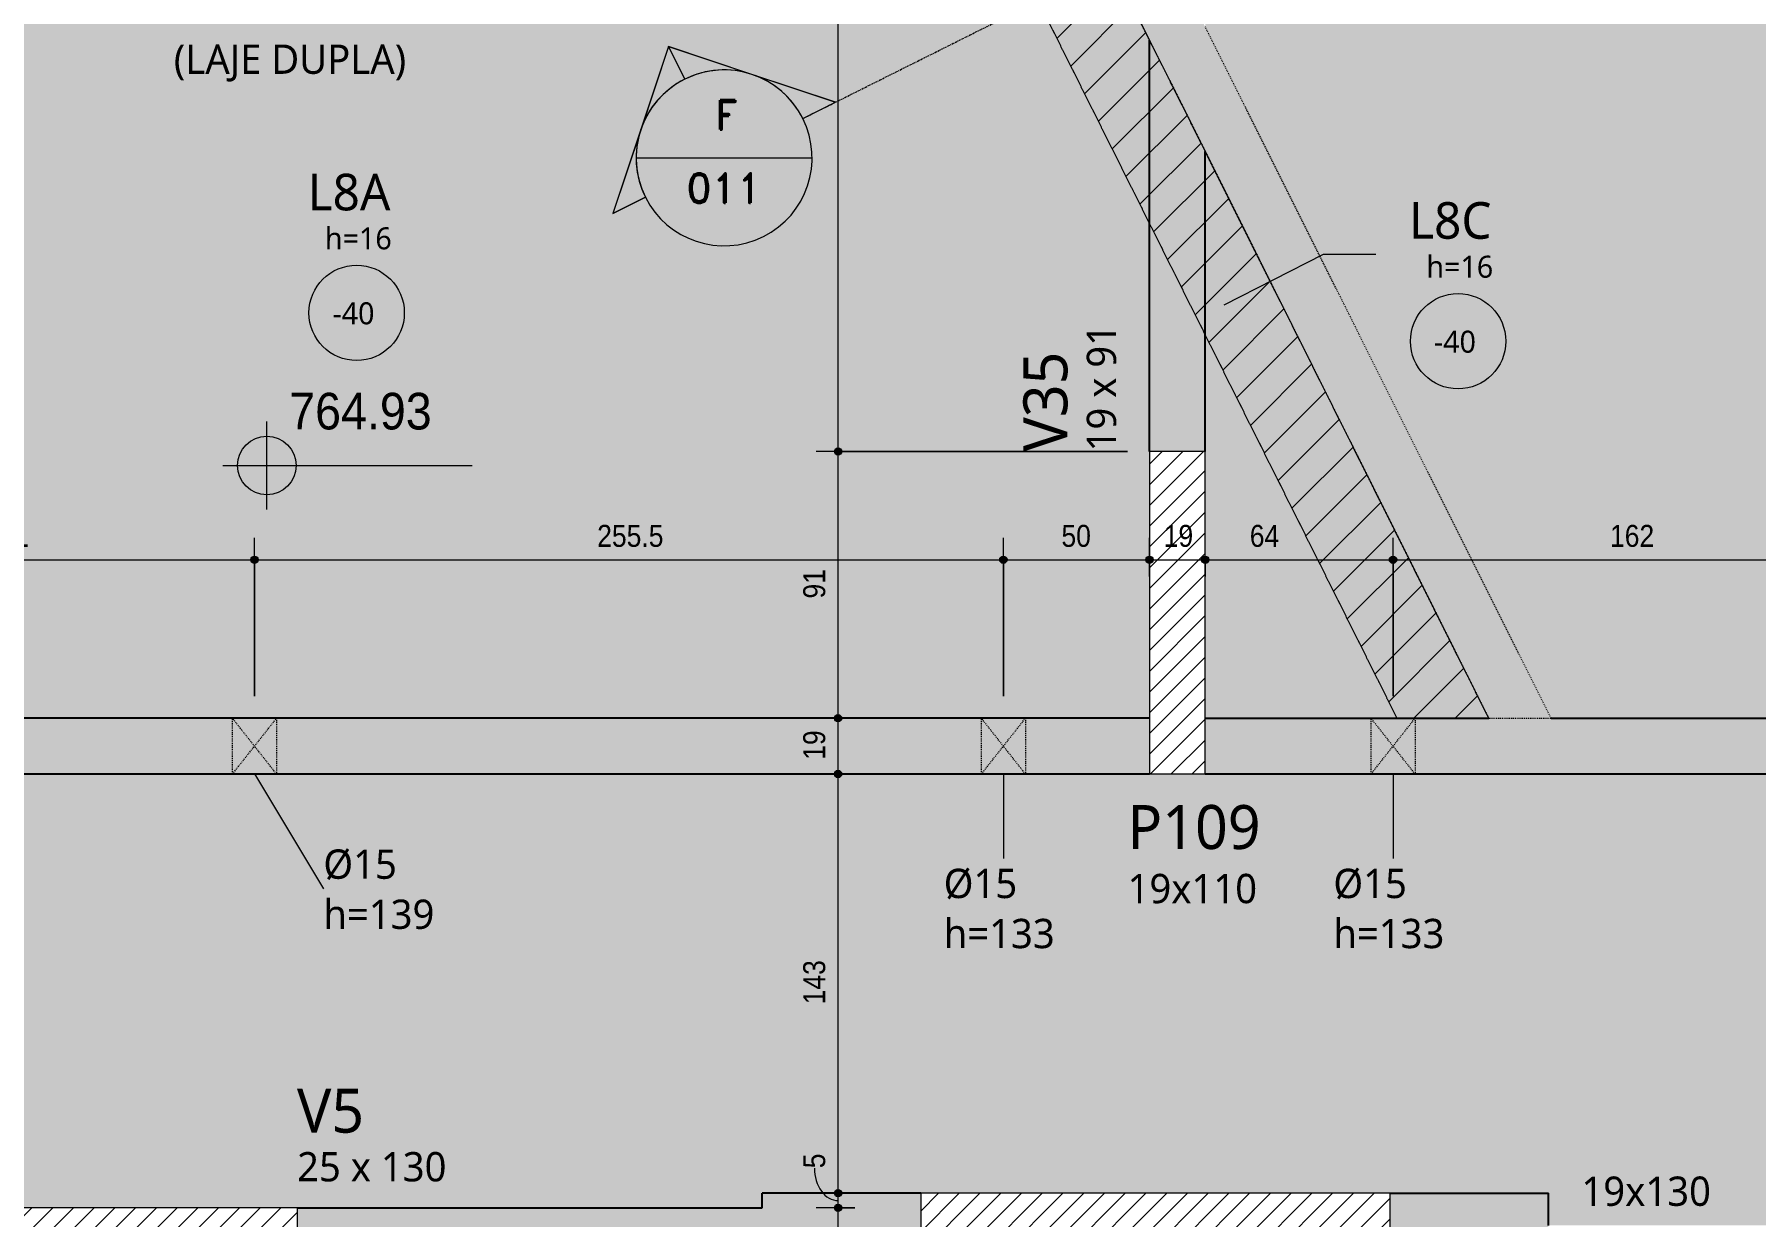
# Model space of a CAD drawing. Header units: centimetres. Extents: x -2136 to 34701, y -1430 to 84208.
# Drawn here: x -1632 to -1045, y 677 to 1080 of the extents above; entities that cross this region are included whole.
import ezdxf

# ---------------------------------------------------------------- set-up
doc = ezdxf.new("R2010")
doc.units = ezdxf.units.CM
for name, pattern in [('Aligning Line', [0.635, 0.3175, -0.3175]), ('Centro de 6 mm', [1.32, 0.6, -0.24, 0.24, -0.24]), ('Hidden 1_5', [0.22, 0.15, -0.07]), ('Traço', [0.635, 0.3175, -0.3175])]:
    doc.linetypes.add(name, pattern=pattern)
for name, color, linetype, lineweight in [('A-ANNO-DIMS', 7, 'Continuous', 9), ('A-ANNO-DIMS-50', 7, 'Continuous', 9), ('A-DETL', 7, 'Continuous', 18), ('A-DETL-GENF', 7, 'Continuous', 18), ('A-DETL-THIN', 7, 'Continuous', 18), ('A-FLOR', 7, 'Continuous', 18), ('A-FLOR-IDEN', 7, 'Continuous', 9), ('A-GENM', 7, 'Continuous', 18), ('A-GENM-HDLN', 7, 'Traço', 18), ('A-GENM-IDEN', 7, 'Continuous', 9), ('G-ANNO-DIMS', 7, 'Continuous', 9), ('G-ANNO-SYMB', 7, 'Continuous', 9), ('G-ANNO-TEXT', 7, 'Continuous', 9), ('S-BEAM', 7, 'Continuous', 18), ('S-BEAM-IDEN', 7, 'Continuous', 9), ('S-COLS-IDEN', 7, 'Continuous', 9)]:
    doc.layers.add(name, color=color, linetype=linetype, lineweight=lineweight)
doc.styles.add('Fira Sans', font='FiraSans-Regular.ttf', dxfattribs={"width": 0.95, "height": 12.5})
doc.styles.add('Fira Sans_2', font='FiraSans-Regular.ttf', dxfattribs={"width": 0.9, "height": 7.5})
doc.styles.add('Gadugi', font='gadugi.ttf', dxfattribs={"height": 15})
doc.styles.add('Gadugi_1', font='gadugi.ttf', dxfattribs={"height": 10})
doc.styles.add('Gadugi_3', font='gadugi.ttf', dxfattribs={"height": 7.5})
doc.styles.add('Gadugi_4', font='gadugi.ttf', dxfattribs={"height": 12.5})
doc.styles.add('RomanD', font='romand__.ttf', dxfattribs={"height": 10})
doc.dimstyles.new('PED_R80_1_5mm_ACIMA_As_ESQ__R00', dxfattribs={"dimscale": 30.48, "dimtxt": 10.229846, "dimasz": 0.328084, "dimexe": 0.246063, "dimexo": 0.246063, "dimgap": 0.049213, "dimtad": 1, "dimdec": 1, "dimrnd": 0.5, "dimdsep": 46, "dimtxsty": 'Fira Sans_2', "dimblk1": 'DOTSMALL', "dimblk2": 'DOTSMALL', "dimsah": 1, "dimcen": 0.09, "dimdle": 0.492126, "dimazin": 0, "dimtfac": 1, "dimtdec": 4, "dimtix": 1, "dimtmove": 0, "dimatfit": 3, "dimfxl": 1, "dimtvp": 1, "dimtolj": 1, "dimtzin": 0, "dimarcsym": 2})
doc.dimstyles.new('PED_R80_1_5mm_ACIMA_As_ESQ__R00_1', dxfattribs={"dimscale": 30.48, "dimtxt": 10.229846, "dimasz": 0.328084, "dimexe": 0.246063, "dimexo": 0.246063, "dimgap": 0.049213, "dimtad": 1, "dimdec": 1, "dimrnd": 0.5, "dimdsep": 46, "dimtxsty": 'Fira Sans_2', "dimblk1": 'DOTSMALL', "dimblk2": 'DOTSMALL', "dimsah": 1, "dimcen": 0.09, "dimdle": 0.492126, "dimazin": 0, "dimtfac": 1, "dimtdec": 4, "dimtix": 1, "dimtmove": 1, "dimatfit": 3, "dimfxl": 1, "dimtvp": 1, "dimtolj": 1, "dimtzin": 0, "dimarcsym": 2})
doc.dimstyles.new('PED_R80_1_5mm_ACIMA_As_ESQ__R00_2', dxfattribs={"dimscale": 30.48, "dimtxt": 10.229846, "dimasz": 0.328084, "dimexe": 0.246063, "dimexo": 0.246063, "dimgap": 0.049213, "dimtad": 1, "dimdec": 1, "dimrnd": 0.5, "dimdsep": 46, "dimtxsty": 'Fira Sans_2', "dimblk1": 'DOTSMALL', "dimblk2": 'DOTSMALL', "dimsah": 1, "dimcen": 0.09, "dimdle": 0.492126, "dimazin": 0, "dimtfac": 1, "dimtdec": 4, "dimtix": 1, "dimtmove": 2, "dimatfit": 3, "dimfxl": 1, "dimtvp": 1, "dimtolj": 1, "dimtzin": 0, "dimarcsym": 2})
doc.dimstyles.new('PED_R80_1_5mm_ACIMA_As_ESQ__R00_3', dxfattribs={"dimscale": 30.48, "dimtxt": 10.229846, "dimasz": 0.328084, "dimexe": 0.246063, "dimexo": 0.246063, "dimgap": 0.049213, "dimtad": 1, "dimdec": 1, "dimrnd": 0.5, "dimdsep": 46, "dimtxsty": 'Fira Sans_2', "dimblk1": 'DOTSMALL', "dimblk2": 'DOTSMALL', "dimsah": 1, "dimcen": 0.09, "dimdle": 0.492126, "dimazin": 0, "dimtfac": 1, "dimtdec": 4, "dimtix": 1, "dimtmove": 0, "dimatfit": 3, "dimfxl": 1, "dimtvp": 1, "dimtolj": 1, "dimtzin": 0, "dimarcsym": 2})
pattern_1 = [(45, (0, 0), (-3.535534, 3.535534), [])]

# ---------------------------------------------------------------- blocks, each defined once
blk = doc.blocks.new('PED_FURO_CIRCULAR_R04_2020 _INSTÂNCIA_ - FURO CIRC-3732456-PL K 100 - FORMA DO 5º PAVIMENTO')
at = {"layer": 'A-GENM-HDLN'}
for p, q in [((7.5, -9.5), (-7.5, 9.5)), ((-7.5, -9.5), (7.5, 9.5)), ((-7.5, -9.5), (-7.5, 9.5)), ((7.5, 9.5), (7.5, -9.5))]:
    blk.add_line(p, q, dxfattribs=at)
blk = doc.blocks.new('PED_FURO_CIRCULAR_R04_2020 _INSTÂNCIA_ - FURO CIRC-3733302-PL K 100 - FORMA DO 5º PAVIMENTO')
at = {"layer": 'A-GENM-HDLN'}
for p, q in [((7.5, -9.5), (-7.5, 9.5)), ((-7.5, -9.5), (7.5, 9.5)), ((-7.5, -9.5), (-7.5, 9.5)), ((7.5, 9.5), (7.5, -9.5))]:
    blk.add_line(p, q, dxfattribs=at)
blk = doc.blocks.new('PED_TAG_LAJE_R01 - TÍTULO_ESPESSURA_REBAIXO-2413107-PL K 100 - FORMA DO 5º PAVIMENTO')
at = {"layer": 'A-FLOR-IDEN'}
blk.add_circle((-0.046, -0.667), 0.325, dxfattribs=at)
blk = doc.blocks.new('DIMBLOCK50-PL K 100 - FORMA DO 5º PAVIMENTO')
at = {"layer": 'A-ANNO-DIMS-50', "true_color": 0x000032}
h = blk.add_hatch(color=178, dxfattribs=at)
edge = h.paths.add_edge_path(flags=0)
edge.add_arc((-1357.68, 679.75), 1.25, 0, 360)
h = blk.add_hatch(color=178, dxfattribs=at)
edge = h.paths.add_edge_path(flags=0)
edge.add_arc((-1357.68, 654.75), 1.25, 0, 360)
at = {"layer": 'A-ANNO-DIMS-50', "color": 178, "true_color": 0x000032}
for p, q in [((-1351.95, 679.75), (-1365.18, 679.75)), ((-1357.68, 654.75), (-1357.68, 679.75)), ((-1357.68, 679.75), (-1351.95, 679.75)), ((-1337, 654.75), (-1365.18, 654.75)), ((-1357.68, 654.75), (-1337, 654.75))]:
    blk.add_line(p, q, dxfattribs=at)
for centre in [(-1357.68, 679.75), (-1357.68, 654.75)]:
    blk.add_circle(centre, 1.25, dxfattribs=at)
at = {"layer": 'A-ANNO-DIMS-50', "color": 0, "insert": (-1369.56, 662.46), "char_height": 7.5, "width": 11.4889, "attachment_point": 1, "rotation": 90, "line_spacing_factor": 1.049215, "style": 'Fira Sans_2'}
blk.add_mtext('25', dxfattribs=at)
blk = doc.blocks.new('_DotSmall')
at = {"color": 0, "linetype": 'ByBlock', "const_width": 0.5}
blk.add_lwpolyline([(-0.0625, 0, 1), (0.0625, 0, 1)], format="xyb", close=True, dxfattribs=at)
blk = doc.blocks.new('DIMBLOCK51-PL K 100 - FORMA DO 5º PAVIMENTO')
at = {"layer": 'A-ANNO-DIMS-50', "true_color": 0x000032}
h = blk.add_hatch(color=178, dxfattribs=at)
edge = h.paths.add_edge_path(flags=0)
edge.add_arc((-1357.68, 684.75), 1.25, 0, 360)
h = blk.add_hatch(color=178, dxfattribs=at)
edge = h.paths.add_edge_path(flags=0)
edge.add_arc((-1357.68, 679.75), 1.25, 0, 360)
at = {"layer": 'A-ANNO-DIMS-50', "color": 178, "true_color": 0x000032}
for p, q in [((-1351.95, 684.75), (-1365.18, 684.75)), ((-1357.68, 679.75), (-1357.68, 684.75)), ((-1357.68, 684.75), (-1351.95, 684.75)), ((-1351.95, 679.75), (-1365.18, 679.75)), ((-1357.68, 679.75), (-1351.95, 679.75))]:
    blk.add_line(p, q, dxfattribs=at)
for centre in [(-1357.68, 684.75), (-1357.68, 679.75)]:
    blk.add_circle(centre, 1.25, dxfattribs=at)
blk.add_ellipse((-1357.68, 693.26), major_axis=(0, 11.01), ratio=0.731869, start_param=1.570796, end_param=3.141593, dxfattribs=at)
at = {"layer": 'A-ANNO-DIMS-50', "color": 0, "insert": (-1369.56, 693.26), "char_height": 7.5, "width": 5.8231, "attachment_point": 1, "rotation": 90, "line_spacing_factor": 1.049215, "style": 'Fira Sans_2'}
blk.add_mtext('5', dxfattribs=at)
blk = doc.blocks.new('DIMBLOCK52-PL K 100 - FORMA DO 5º PAVIMENTO')
at = {"layer": 'A-ANNO-DIMS-50', "true_color": 0x000032}
h = blk.add_hatch(color=178, dxfattribs=at)
edge = h.paths.add_edge_path(flags=0)
edge.add_arc((-1357.68, 827.75), 1.25, 0, 360)
h = blk.add_hatch(color=178, dxfattribs=at)
edge = h.paths.add_edge_path(flags=0)
edge.add_arc((-1357.68, 684.75), 1.25, 0, 360)
at = {"layer": 'A-ANNO-DIMS-50', "color": 178, "true_color": 0x000032}
for p, q in [((-1351.95, 827.75), (-1365.18, 827.75)), ((-1357.68, 684.75), (-1357.68, 827.75)), ((-1357.68, 827.75), (-1351.95, 827.75)), ((-1351.95, 684.75), (-1365.18, 684.75)), ((-1357.68, 684.75), (-1351.95, 684.75))]:
    blk.add_line(p, q, dxfattribs=at)
for centre in [(-1357.68, 827.75), (-1357.68, 684.75)]:
    blk.add_circle(centre, 1.25, dxfattribs=at)
at = {"layer": 'A-ANNO-DIMS-50', "color": 0, "insert": (-1369.56, 749.17), "char_height": 7.5, "width": 16.9973, "attachment_point": 1, "rotation": 90, "line_spacing_factor": 1.049215, "style": 'Fira Sans_2'}
blk.add_mtext('143', dxfattribs=at)
blk = doc.blocks.new('DIMBLOCK53-PL K 100 - FORMA DO 5º PAVIMENTO')
at = {"layer": 'A-ANNO-DIMS-50', "true_color": 0x000032}
h = blk.add_hatch(color=178, dxfattribs=at)
edge = h.paths.add_edge_path(flags=0)
edge.add_arc((-1357.68, 846.75), 1.25, 0, 360)
h = blk.add_hatch(color=178, dxfattribs=at)
edge = h.paths.add_edge_path(flags=0)
edge.add_arc((-1357.68, 827.75), 1.25, 0, 360)
at = {"layer": 'A-ANNO-DIMS-50', "color": 178, "true_color": 0x000032}
for p, q in [((-1351.95, 846.75), (-1365.18, 846.75)), ((-1357.68, 827.75), (-1357.68, 846.75)), ((-1357.68, 846.75), (-1351.95, 846.75)), ((-1351.95, 827.75), (-1365.18, 827.75)), ((-1357.68, 827.75), (-1351.95, 827.75))]:
    blk.add_line(p, q, dxfattribs=at)
for centre in [(-1357.68, 846.75), (-1357.68, 827.75)]:
    blk.add_circle(centre, 1.25, dxfattribs=at)
at = {"layer": 'A-ANNO-DIMS-50', "color": 0, "insert": (-1369.56, 832.59), "char_height": 7.5, "width": 11.1741, "attachment_point": 1, "rotation": 90, "line_spacing_factor": 1.049215, "style": 'Fira Sans_2'}
blk.add_mtext('19', dxfattribs=at)
blk = doc.blocks.new('DIMBLOCK54-PL K 100 - FORMA DO 5º PAVIMENTO')
at = {"layer": 'A-ANNO-DIMS-50', "true_color": 0x000032}
h = blk.add_hatch(color=178, dxfattribs=at)
edge = h.paths.add_edge_path(flags=0)
edge.add_arc((-1357.68, 937.75), 1.25, 0, 360)
h = blk.add_hatch(color=178, dxfattribs=at)
edge = h.paths.add_edge_path(flags=0)
edge.add_arc((-1357.68, 846.75), 1.25, 0, 360)
at = {"layer": 'A-ANNO-DIMS-50', "color": 178, "true_color": 0x000032}
for p, q in [((-1259, 937.75), (-1365.18, 937.75)), ((-1357.68, 846.75), (-1357.68, 937.75)), ((-1357.68, 937.75), (-1259, 937.75)), ((-1351.95, 846.75), (-1365.18, 846.75)), ((-1357.68, 846.75), (-1351.95, 846.75))]:
    blk.add_line(p, q, dxfattribs=at)
for centre in [(-1357.68, 937.75), (-1357.68, 846.75)]:
    blk.add_circle(centre, 1.25, dxfattribs=at)
at = {"layer": 'A-ANNO-DIMS-50', "color": 0, "insert": (-1369.56, 887.59), "char_height": 7.5, "width": 11.1741, "attachment_point": 1, "rotation": 90, "line_spacing_factor": 1.049215, "style": 'Fira Sans_2'}
blk.add_mtext('91', dxfattribs=at)
blk = doc.blocks.new('DIMBLOCK55-PL K 100 - FORMA DO 5º PAVIMENTO')
at = {"layer": 'A-ANNO-DIMS-50', "true_color": 0x000032}
h = blk.add_hatch(color=178, dxfattribs=at)
edge = h.paths.add_edge_path(flags=0)
edge.add_arc((-1357.68, 1312.75), 1.25, 0, 360)
h = blk.add_hatch(color=178, dxfattribs=at)
edge = h.paths.add_edge_path(flags=0)
edge.add_arc((-1357.68, 937.75), 1.25, 0, 360)
at = {"layer": 'A-ANNO-DIMS-50', "color": 178, "true_color": 0x000032}
for p, q in [((-1259, 1312.75), (-1365.18, 1312.75)), ((-1357.68, 937.75), (-1357.68, 1312.75)), ((-1357.68, 1312.75), (-1259, 1312.75)), ((-1259, 937.75), (-1365.18, 937.75)), ((-1357.68, 937.75), (-1259, 937.75))]:
    blk.add_line(p, q, dxfattribs=at)
for centre in [(-1357.68, 1312.75), (-1357.68, 937.75)]:
    blk.add_circle(centre, 1.25, dxfattribs=at)
at = {"layer": 'A-ANNO-DIMS-50', "color": 0, "insert": (-1369.56, 1118.23), "char_height": 7.5, "width": 16.8399, "attachment_point": 1, "rotation": 90, "line_spacing_factor": 1.049215, "style": 'Fira Sans_2'}
blk.add_mtext('375', dxfattribs=at)
blk = doc.blocks.new('DIMBLOCK419-PL K 100 - FORMA DO 5º PAVIMENTO')
at = {"layer": 'A-ANNO-DIMS-50', "true_color": 0x000032}
h = blk.add_hatch(color=178, dxfattribs=at)
edge = h.paths.add_edge_path(flags=0)
edge.add_arc((-1727.87, 900.83), 1.25, 0, 360)
h = blk.add_hatch(color=178, dxfattribs=at)
edge = h.paths.add_edge_path(flags=0)
edge.add_arc((-1556.63, 900.83), 1.25, 0, 360)
at = {"layer": 'A-ANNO-DIMS-50', "color": 178, "true_color": 0x000032}
for p, q in [((-1727.87, 854.25), (-1727.87, 908.33)), ((-1556.63, 854.25), (-1556.63, 908.33)), ((-1727.87, 900.83), (-1556.63, 900.83)), ((-1727.87, 900.83), (-1727.87, 854.25)), ((-1556.63, 900.83), (-1556.63, 854.25))]:
    blk.add_line(p, q, dxfattribs=at)
for centre in [(-1727.87, 900.83), (-1556.63, 900.83)]:
    blk.add_circle(centre, 1.25, dxfattribs=at)
at = {"layer": 'A-ANNO-DIMS-50', "color": 0, "insert": (-1648.61, 912.72), "char_height": 7.5, "width": 15.2661, "attachment_point": 1, "line_spacing_factor": 1.049215, "style": 'Fira Sans_2'}
blk.add_mtext('171', dxfattribs=at)
blk = doc.blocks.new('DIMBLOCK420-PL K 100 - FORMA DO 5º PAVIMENTO')
at = {"layer": 'A-ANNO-DIMS-50', "true_color": 0x000032}
h = blk.add_hatch(color=178, dxfattribs=at)
edge = h.paths.add_edge_path(flags=0)
edge.add_arc((-1556.63, 900.83), 1.25, 0, 360)
h = blk.add_hatch(color=178, dxfattribs=at)
edge = h.paths.add_edge_path(flags=0)
edge.add_arc((-1301.32, 900.83), 1.25, 0, 360)
at = {"layer": 'A-ANNO-DIMS-50', "color": 178, "true_color": 0x000032}
for p, q in [((-1556.63, 854.25), (-1556.63, 908.33)), ((-1301.32, 854.25), (-1301.32, 908.33)), ((-1556.63, 900.83), (-1301.32, 900.83)), ((-1556.63, 900.83), (-1556.63, 854.25)), ((-1301.32, 900.83), (-1301.32, 854.25))]:
    blk.add_line(p, q, dxfattribs=at)
for centre in [(-1556.63, 900.83), (-1301.32, 900.83)]:
    blk.add_circle(centre, 1.25, dxfattribs=at)
at = {"layer": 'A-ANNO-DIMS-50', "color": 0, "insert": (-1439.79, 912.72), "char_height": 7.5, "width": 25.9681, "attachment_point": 1, "line_spacing_factor": 1.049215, "style": 'Fira Sans_2'}
blk.add_mtext('255.5', dxfattribs=at)
blk = doc.blocks.new('DIMBLOCK421-PL K 100 - FORMA DO 5º PAVIMENTO')
at = {"layer": 'A-ANNO-DIMS-50', "true_color": 0x000032}
h = blk.add_hatch(color=178, dxfattribs=at)
edge = h.paths.add_edge_path(flags=0)
edge.add_arc((-1301.32, 900.83), 1.25, 0, 360)
h = blk.add_hatch(color=178, dxfattribs=at)
edge = h.paths.add_edge_path(flags=0)
edge.add_arc((-1251.5, 900.83), 1.25, 0, 360)
at = {"layer": 'A-ANNO-DIMS-50', "color": 178, "true_color": 0x000032}
for p, q in [((-1301.32, 854.25), (-1301.32, 908.33)), ((-1251.5, 895.1), (-1251.5, 908.33)), ((-1301.32, 900.83), (-1251.5, 900.83)), ((-1301.32, 900.83), (-1301.32, 854.25)), ((-1251.5, 900.83), (-1251.5, 895.1))]:
    blk.add_line(p, q, dxfattribs=at)
for centre in [(-1301.32, 900.83), (-1251.5, 900.83)]:
    blk.add_circle(centre, 1.25, dxfattribs=at)
at = {"layer": 'A-ANNO-DIMS-50', "color": 0, "insert": (-1281.52, 912.72), "char_height": 7.5, "width": 12.2758, "attachment_point": 1, "line_spacing_factor": 1.049215, "style": 'Fira Sans_2'}
blk.add_mtext('50', dxfattribs=at)
blk = doc.blocks.new('DIMBLOCK422-PL K 100 - FORMA DO 5º PAVIMENTO')
at = {"layer": 'A-ANNO-DIMS-50', "true_color": 0x000032}
h = blk.add_hatch(color=178, dxfattribs=at)
edge = h.paths.add_edge_path(flags=0)
edge.add_arc((-1251.5, 900.83), 1.25, 0, 360)
h = blk.add_hatch(color=178, dxfattribs=at)
edge = h.paths.add_edge_path(flags=0)
edge.add_arc((-1232.5, 900.83), 1.25, 0, 360)
at = {"layer": 'A-ANNO-DIMS-50', "color": 178, "true_color": 0x000032}
for p, q in [((-1251.5, 895.1), (-1251.5, 908.33)), ((-1232.5, 895.1), (-1232.5, 908.33)), ((-1251.5, 900.83), (-1232.5, 900.83)), ((-1251.5, 900.83), (-1251.5, 895.1)), ((-1232.5, 900.83), (-1232.5, 895.1))]:
    blk.add_line(p, q, dxfattribs=at)
for centre in [(-1251.5, 900.83), (-1232.5, 900.83)]:
    blk.add_circle(centre, 1.25, dxfattribs=at)
at = {"layer": 'A-ANNO-DIMS-50', "color": 0, "insert": (-1246.66, 912.72), "char_height": 7.5, "width": 11.1741, "attachment_point": 1, "line_spacing_factor": 1.049215, "style": 'Fira Sans_2'}
blk.add_mtext('19', dxfattribs=at)
blk = doc.blocks.new('DIMBLOCK423-PL K 100 - FORMA DO 5º PAVIMENTO')
at = {"layer": 'A-ANNO-DIMS-50', "true_color": 0x000032}
h = blk.add_hatch(color=178, dxfattribs=at)
edge = h.paths.add_edge_path(flags=0)
edge.add_arc((-1232.5, 900.83), 1.25, 0, 360)
h = blk.add_hatch(color=178, dxfattribs=at)
edge = h.paths.add_edge_path(flags=0)
edge.add_arc((-1168.48, 900.83), 1.25, 0, 360)
at = {"layer": 'A-ANNO-DIMS-50', "color": 178, "true_color": 0x000032}
for p, q in [((-1232.5, 895.1), (-1232.5, 908.33)), ((-1168.48, 854.25), (-1168.48, 908.33)), ((-1232.5, 900.83), (-1168.48, 900.83)), ((-1232.5, 900.83), (-1232.5, 895.1)), ((-1168.48, 900.83), (-1168.48, 854.25))]:
    blk.add_line(p, q, dxfattribs=at)
for centre in [(-1232.5, 900.83), (-1168.48, 900.83)]:
    blk.add_circle(centre, 1.25, dxfattribs=at)
at = {"layer": 'A-ANNO-DIMS-50', "color": 0, "insert": (-1217.32, 912.72), "char_height": 7.5, "width": 12.2758, "attachment_point": 1, "line_spacing_factor": 1.049215, "style": 'Fira Sans_2'}
blk.add_mtext('64', dxfattribs=at)
blk = doc.blocks.new('DIMBLOCK424-PL K 100 - FORMA DO 5º PAVIMENTO')
at = {"layer": 'A-ANNO-DIMS-50', "true_color": 0x000032}
h = blk.add_hatch(color=178, dxfattribs=at)
edge = h.paths.add_edge_path(flags=0)
edge.add_arc((-1168.48, 900.83), 1.25, 0, 360)
h = blk.add_hatch(color=178, dxfattribs=at)
edge = h.paths.add_edge_path(flags=0)
edge.add_arc((-1006.5, 900.83), 1.25, 0, 360)
at = {"layer": 'A-ANNO-DIMS-50', "color": 178, "true_color": 0x000032}
for p, q in [((-1168.48, 854.25), (-1168.48, 908.33)), ((-1006.5, 895.1), (-1006.5, 908.33)), ((-1168.48, 900.83), (-1006.5, 900.83)), ((-1168.48, 900.83), (-1168.48, 854.25)), ((-1006.5, 900.83), (-1006.5, 895.1))]:
    blk.add_line(p, q, dxfattribs=at)
for centre in [(-1168.48, 900.83), (-1006.5, 900.83)]:
    blk.add_circle(centre, 1.25, dxfattribs=at)
at = {"layer": 'A-ANNO-DIMS-50', "color": 0, "insert": (-1094.51, 912.72), "char_height": 7.5, "width": 16.8399, "attachment_point": 1, "line_spacing_factor": 1.049215, "style": 'Fira Sans_2'}
blk.add_mtext('162', dxfattribs=at)
blk = doc.blocks.new('Elevações de ponto - M_Cota de elevação - Alvo preenchido-10609-PL K 100 - FORMA DO 5º PAVIMENTO')
at = {"layer": 'G-ANNO-DIMS'}
h = blk.add_hatch(color=256, dxfattribs=at)
edge = h.paths.add_edge_path(flags=0)
edge.add_line((0, 0), (-0.2, 0))
edge.add_arc((0, 0), 0.2, 90, 180, ccw=False)
edge.add_line((0, 0.2), (0, 0))
h = blk.add_hatch(color=256, dxfattribs=at)
edge = h.paths.add_edge_path(flags=0)
edge.add_line((0, 0), (0.2, 0))
edge.add_arc((0, 0), 0.2, 270, 360, ccw=False)
edge.add_line((0, -0.2), (0, 0))
for p, q in [((0, -0.3), (0, 0.3)), ((-0.3, 0), (1.4, 0))]:
    blk.add_line(p, q, dxfattribs=at)
blk.add_circle((0, 0), 0.2, dxfattribs=at)
blk = doc.blocks.new('Corte - M_Cabeça do corte - Preenchida-2060824-PL K 100 - FORMA DO 5º PAVIMENTO')
at = {"layer": 'G-ANNO-SYMB'}
h = blk.add_hatch(color=256, dxfattribs=at)
edge = h.paths.add_edge_path(flags=0)
edge.add_line((-0.6, 0.849), (-0.6, 0.6))
edge.add_arc((-0.6, 0), 0.6, 90, 135)
edge.add_line((-1.024, 0.424), (-0.6, 0.849))
h = blk.add_hatch(color=256, dxfattribs=at)
edge = h.paths.add_edge_path(flags=0)
edge.add_line((-0.6, 0.849), (-0.176, 0.424))
edge.add_arc((-0.6, 0), 0.6, 45, 90)
edge.add_line((-0.6, 0.6), (-0.6, 0.849))
h = blk.add_hatch(color=256, dxfattribs=at)
edge = h.paths.add_edge_path(flags=0)
edge.add_line((-1.449, 0), (-1.024, 0.424))
edge.add_arc((-0.6, 0), 0.6, 135, 180)
edge.add_line((-1.2, 0), (-1.449, 0))
h = blk.add_hatch(color=256, dxfattribs=at)
edge = h.paths.add_edge_path(flags=0)
edge.add_line((0.249, 0), (0, 0))
edge.add_arc((-0.6, 0), 0.6, 360, 405)
edge.add_line((-0.176, 0.424), (0.249, 0))
for p, q in [((-0.6, 0.849), (-1.449, 0)), ((-0.6, 0.849), (-1.024, 0.424)), ((-0.6, 0.849), (0.249, 0)), ((-0.6, 0.6), (-0.6, 0.849)), ((-0.6, 0.849), (-0.6, 0.6)), ((-0.176, 0.424), (-0.6, 0.849)), ((-1.024, 0.424), (-1.449, 0)), ((0.249, 0), (-0.176, 0.424)), ((-1.449, 0), (-1.2, 0)), ((0, 0), (0.249, 0)), ((-1.2, 0), (-1.449, 0)), ((0, 0), (0.249, 0))]:
    blk.add_line(p, q, dxfattribs=at)
for start, end in [(360, 180), (90, 135), (45, 90), (135, 180), (360, 45), (180, 360)]:
    blk.add_arc((-0.6, 0), 0.6, start, end, dxfattribs=at)

msp = doc.modelspace()

# ---------------------------------------------------------------- hatches: boundary and pattern name
at = {"layer": 'A-DETL', "true_color": 0xffffcc}
h = msp.add_hatch(color=7, dxfattribs=at)
h.paths.add_polyline_path([(-1114.6, 846.75), (-1328.57, 1274.69), (-1330.25, 1270.14), (-1335.78, 1258.86), (-1339.17, 1253.42), (-1135.84, 846.75)], flags=0)
h.paths.add_polyline_path([(-1346.69, 1268.45), (-1343.71, 1274.3), (-1339.59, 1285.05), (-1337.55, 1292.65), (-1393.1, 1403.75), (-1414.34, 1403.75), (-1348.24, 1271.55)], flags=0)
at = {"layer": 'A-DETL-GENF', "true_color": 0x48b948}
h = msp.add_hatch(dxfattribs=at)
h.set_pattern_fill('FP_3', color=95, style=0, pattern_type=2)
h.set_pattern_definition([(45, (0, 0), (-7.07107, 7.07107), [])])
h.paths.add_polyline_path([(-1167.14, 846.75), (-1135.84, 846.75), (-1339.09, 1253.25), (-1344.89, 1244.79), (-1351.37, 1236.83), (-1358.49, 1229.43), (-1180.15, 872.77)], flags=0)
at = {"layer": 'A-DETL-GENF', "true_color": 0x808080}
h = msp.add_hatch(dxfattribs=at)
h.set_pattern_fill('FP_1', color=8, style=0, pattern_type=2)
h.set_pattern_definition(pattern_1)
h.paths.add_polyline_path([(-1251.5, 827.75), (-1232.5, 827.75), (-1232.5, 937.75), (-1251.5, 937.75), (-1251.5, 846.75)], flags=0)
h = msp.add_hatch(dxfattribs=at)
h.set_pattern_fill('FP_1', color=8, style=0, pattern_type=2)
h.set_pattern_definition(pattern_1)
h.paths.add_polyline_path([(-1169.5, 654.75), (-1169.5, 684.75), (-1329.5, 684.75), (-1329.5, 654.75), (-1180.15, 654.75)], flags=0)
h = msp.add_hatch(dxfattribs=at)
h.set_pattern_fill('FP_1', color=8, style=0, pattern_type=2)
h.set_pattern_definition(pattern_1)
h.paths.add_polyline_path([(-1542, 654.75), (-1542, 679.75), (-1662, 679.75), (-1662, 654.75), (-1590.46, 654.75)], flags=0)
at = {"layer": 'A-FLOR', "true_color": 0xffffcc}
h = msp.add_hatch(color=7, dxfattribs=at)
h.paths.add_polyline_path([(-812.32, 846.75), (-775.55, 846.75), (-781.41, 855.39), (-788.62, 868.24), (-794.72, 881.65), (-799.66, 895.53), (-803.41, 909.78), (-805.94, 924.3), (-807.24, 938.97), (-807.29, 953.71), (-806.09, 968.39), (-803.65, 982.92), (-799.99, 997.2), (-795.09, 1011.24), (-794.13, 1013.37), (-989.33, 1403.75), (-1232.5, 1403.75), (-1232.5, 1082.56), (-1114.6, 846.75), (-813.51, 846.75)], flags=0)
h.paths.add_polyline_path([(-710.83, 846.75), (-785.51, 996.11), (-787.97, 988.32), (-790.99, 974.69), (-792.81, 960.85), (-793.42, 946.91), (-792.81, 932.96), (-790.99, 919.12), (-787.97, 905.49), (-783.77, 892.18), (-778.43, 879.29), (-771.98, 866.91), (-764.48, 855.13), (-758.05, 846.75), (-712.08, 846.75)], flags=0)
at = {"layer": 'A-FLOR', "true_color": 0xd9d9d9}
for points in [[(-1552.88, 846.75), (-1251.5, 846.75), (-1251.5, 1078.07), (-1307.48, 1190.04), (-1727.93, 1190.04), (-1787.5, 1160.25), (-1787.5, 846.75), (-1554.68, 846.75)], [(-1167.14, 846.75), (-1135.84, 846.75), (-1232.5, 1040.07), (-1232.5, 846.75), (-1168.48, 846.75)]]:
    msp.add_hatch(color=254, dxfattribs=at).paths.add_polyline_path(points, flags=0)
at = {"layer": 'A-FLOR', "true_color": 0xfcd5b4}
h = msp.add_hatch(color=254, dxfattribs=at)
h.paths.add_polyline_path([(1076.55, 673.75), (1116.5, 673.75), (1116.5, 684.75), (1276.5, 684.75), (1276.5, 679.75), (1711.5, 679.75), (1711.5, 673.75), (1788.5, 673.75), (1788.5, 827.75), (1739.48, 827.75), (1739.19, 822.54), (1737.38, 811.51), (1734.37, 800.66), (1730.2, 790.2), (1724.92, 780.25), (1718.61, 770.93), (1711.31, 762.34), (1703.14, 754.6), (1693.94, 747.65), (1684.53, 741.98), (1674.31, 737.25), (1663.63, 733.66), (1652.64, 731.24), (1641.04, 730.02), (1630.18, 730.02), (1618.99, 731.24), (1607.99, 733.66), (1597.32, 737.25), (1587.1, 741.98), (1577.45, 747.79), (1568.48, 754.6), (1560.31, 762.34), (1553.02, 770.93), (1546.7, 780.25), (1541.42, 790.2), (1537.26, 800.66), (1534.24, 811.51), (1532.42, 822.62), (1532.14, 827.75), (-506.82, 827.75), (-513.31, 821.01), (-524.39, 811.3), (-536.25, 802.56), (-548.81, 794.86), (-561.98, 788.25), (-575.66, 782.77), (-589.76, 778.47), (-604.16, 775.38), (-618.78, 773.52), (-633.5, 772.91), (-648.22, 773.54), (-662.84, 775.41), (-677.24, 778.51), (-691.33, 782.83), (-705, 788.31), (-718.56, 795.18), (-730.72, 802.65), (-742.57, 811.4), (-753.65, 821.12), (-760.02, 827.75), (-1787.5, 827.75), (-1787.5, 673.75), (-1662, 673.75), (-1662, 679.75), (-1383.5, 679.75), (-1383.5, 684.75), (-1115.5, 684.75), (-1115.5, 673.75), (962.5, 673.75)], flags=0)
h.paths.add_polyline_path([(1630.58, 744.02), (1641.44, 744.06), (1651.44, 745.23), (1661.62, 747.65), (1671.46, 751.23), (1680.81, 755.92), (1689.56, 761.67), (1697.57, 768.4), (1704.76, 776.01), (1711.01, 784.41), (1716.24, 793.47), (1720.38, 803.08), (1723.39, 813.11), (1725.2, 823.42), (1725.46, 827.75), (1546.17, 827.75), (1546.42, 823.42), (1548.24, 813.11), (1551.4, 802.71), (1555.38, 793.47), (1560.62, 784.41), (1566.87, 776.01), (1574.13, 768.34), (1582.07, 761.67), (1590.81, 755.92), (1600.16, 751.23), (1610, 747.65), (1620.18, 745.23), (1630.18, 744.06)], flags=0)
h.paths.add_polyline_path([(-633.42, 786.91), (-619.47, 787.51), (-605.63, 789.34), (-592.01, 792.36), (-578.7, 796.55), (-565.8, 801.9), (-553.42, 808.34), (-541.5, 815.95), (-530.57, 824.34), (-526.85, 827.75), (-739.93, 827.69), (-736.26, 824.34), (-725.19, 815.84), (-713.42, 808.34), (-701.04, 801.9), (-688.14, 796.55), (-674.83, 792.36), (-661.2, 789.34), (-647.36, 787.51), (-633.5, 786.91)], flags=0)
at = {"layer": 'S-BEAM', "true_color": 0xd9d9d9}
msp.add_hatch(color=254, dxfattribs=at).paths.add_polyline_path([(-1232.5, 937.75), (-1232.5, 1040.07), (-1251.5, 1078.07), (-1251.5, 937.75)], flags=0)
at = {"layer": 'S-BEAM', "true_color": 0xffccff}
for points in [[(-1806.5, 827.75), (-1251.5, 827.75), (-1251.5, 846.75), (-1806.5, 846.75)], [(-760.02, 827.75), (-763.86, 831.75), (-773.13, 843.2), (-775.55, 846.75), (-1232.5, 846.75), (-1232.5, 827.75), (-763.86, 827.75)]]:
    msp.add_hatch(color=7, dxfattribs=at).paths.add_polyline_path(points, flags=0)
at = {"layer": 'S-BEAM', "true_color": 0xfcd5b4}
for points in [[(-1329.5, 679.75), (-1329.5, 684.75), (-1383.5, 684.75), (-1383.5, 679.75)], [(-1383.5, 320.25), (-1115.5, 320.25), (-1115.5, 684.75), (-1169.5, 684.75), (-1169.5, 654.75), (-1383.5, 654.75), (-1383.5, 459.75), (-1195.5, 459.75), (-1195.5, 409.25), (-1120.5, 409.25), (-1120.5, 390.25), (-1195.5, 390.25), (-1195.5, 339.75), (-1383.5, 339.75)], [(-1329.5, 654.75), (-1329.5, 679.75), (-1542, 679.75), (-1542, 654.75), (-1383.5, 654.75)]]:
    msp.add_hatch(color=254, dxfattribs=at).paths.add_polyline_path(points, flags=0)

# ---------------------------------------------------------------- linework, layer by layer
at = {"layer": 'A-DETL', "linetype": 'Aligning Line'}
for p, q in [((-1339.09, 1253.25), (-1135.84, 846.75)), ((-1251.5, 1078.07), (-1307.48, 1190.04)), ((-1114.6, 846.75), (-1232.5, 1082.56)), ((-1135.84, 846.75), (-1232.5, 1040.07)), ((-1135.84, 846.75), (-1114.6, 846.75))]:
    msp.add_line(p, q, dxfattribs=at)
at = {"layer": 'A-DETL', "linetype": 'Hidden 1_5'}
for p, q in [((-1135.84, 846.75), (-1339.09, 1253.25)), ((-1358.49, 1229.43), (-1167.14, 846.75)), ((-1167.14, 846.75), (-1135.84, 846.75))]:
    msp.add_line(p, q, dxfattribs=at)
at = {"layer": 'A-DETL'}
for p, q in [((-1192.35, 1004.95), (-1226.21, 987.7)), ((-1174.35, 1004.95), (-1192.35, 1004.95))]:
    msp.add_line(p, q, dxfattribs=at)
at = {"layer": 'A-DETL-THIN'}
for p, q in [((-1251.5, 937.75), (-1251.5, 827.75)), ((-1232.5, 937.75), (-1251.5, 937.75)), ((-1232.5, 827.75), (-1232.5, 937.75)), ((-1251.5, 827.75), (-1232.5, 827.75)), ((-1169.5, 684.75), (-1329.5, 684.75)), ((-1329.5, 684.75), (-1329.5, 654.75)), ((-1169.5, 654.75), (-1169.5, 684.75)), ((-1542, 679.75), (-1662, 679.75)), ((-1542, 654.75), (-1542, 679.75))]:
    msp.add_line(p, q, dxfattribs=at)
at = {"layer": 'A-GENM-IDEN'}
for p, q in [((-1556.63, 827.75), (-1533.15, 788.56)), ((-1301.32, 827.75), (-1301.32, 798.97)), ((-1168.48, 827.75), (-1168.48, 798.97))]:
    msp.add_line(p, q, dxfattribs=at)
at = {"layer": 'G-ANNO-SYMB', "linetype": 'Centro de 6 mm'}
msp.add_line((-1369.69, 1051.32), (-738.85, 1366.74), dxfattribs=at)
at = {"layer": 'G-ANNO-SYMB'}
msp.add_line((-1426.52, 1037.91), (-1366.52, 1037.91), dxfattribs=at)
at = {"layer": 'S-BEAM', "lineweight": 25}
for p, q in [((-1251.5, 1015.46), (-1251.5, 1078.07)), ((-1232.5, 977.46), (-1232.5, 1040.07)), ((-1251.5, 937.75), (-1251.5, 1015.46)), ((-1232.5, 937.75), (-1232.5, 977.46)), ((-1251.5, 846.75), (-1787.5, 846.75)), ((-1232.5, 846.75), (-1167.14, 846.75)), ((-1167.14, 846.75), (-1135.84, 846.75)), ((-1114.6, 846.75), (-775.55, 846.75)), ((-1806.5, 827.75), (-1251.5, 827.75)), ((-1232.5, 827.75), (-760.02, 827.75)), ((-1329.5, 684.75), (-1383.5, 684.75)), ((-1383.5, 679.75), (-1383.5, 684.75)), ((-1169.5, 684.75), (-1115.5, 684.75)), ((-1115.5, 673.75), (-1115.5, 684.75)), ((-1542, 679.75), (-1383.5, 679.75))]:
    msp.add_line(p, q, dxfattribs=at)

# ---------------------------------------------------------------- block references
at = {"layer": 'A-FLOR-IDEN', "xscale": 49.99999999999998, "yscale": 49.99999999999998, "zscale": 49.99999999999998}
for p in [(-1519.5, 1018.39), (-1144, 1008.71)]:
    msp.add_blockref('PED_TAG_LAJE_R01 - TÍTULO_ESPESSURA_REBAIXO-2413107-PL K 100 - FORMA DO 5º PAVIMENTO', p, dxfattribs=at)
at = {"layer": 'A-GENM', "linetype": 'Traço'}
for name, p in [('PED_FURO_CIRCULAR_R04_2020 _INSTÂNCIA_ - FURO CIRC-3733302-PL K 100 - FORMA DO 5º PAVIMENTO', (-1556.63, 837.25)), ('PED_FURO_CIRCULAR_R04_2020 _INSTÂNCIA_ - FURO CIRC-3732456-PL K 100 - FORMA DO 5º PAVIMENTO', (-1301.32, 837.25)), ('PED_FURO_CIRCULAR_R04_2020 _INSTÂNCIA_ - FURO CIRC-3732456-PL K 100 - FORMA DO 5º PAVIMENTO', (-1168.48, 837.25))]:
    msp.add_blockref(name, p, dxfattribs=at)
at = {"layer": 'G-ANNO-DIMS', "xscale": 49.99999999999998, "yscale": 49.99999999999998, "zscale": 49.99999999999998}
msp.add_blockref('Elevações de ponto - M_Cota de elevação - Alvo preenchido-10609-PL K 100 - FORMA DO 5º PAVIMENTO', (-1552.42, 932.95), dxfattribs=at)
at = {"layer": 'G-ANNO-SYMB', "xscale": 49.99999999999998, "yscale": 49.99999999999998, "zscale": 49.99999999999998, "rotation": 26.56505231912125}
msp.add_blockref('Corte - M_Cabeça do corte - Preenchida-2060824-PL K 100 - FORMA DO 5º PAVIMENTO', (-1369.69, 1051.32), dxfattribs=at)

# ---------------------------------------------------------------- texts
at = {"layer": 'A-FLOR-IDEN', "attachment_point": 1}
for s, insert, char_height, width, style in [('L8A', (-1538.52, 1032.48), 12.5, 35.2742, 'Gadugi_4'), ('L8C', (-1163.03, 1022.8), 12.5, 34.8734, 'Gadugi_4'), ('h=16', (-1532.63, 1014.2), 7.5, 29.6624, 'Gadugi_3'), ('h=16', (-1157.13, 1004.51), 7.5, 29.6624, 'Gadugi_3'), ('-40', (-1530.04, 988.63), 7.5, 18.8397, 'Gadugi_3'), ('-40', (-1154.54, 978.95), 7.5, 18.8397, 'Gadugi_3')]:
    msp.add_mtext(s, dxfattribs=dict(at, insert=insert, char_height=char_height, width=width, style=style))
at = {"layer": 'A-GENM-IDEN', "char_height": 10, "attachment_point": 1, "style": 'Gadugi_1'}
for s, insert, width in [('Ø15', (-1533.15, 801.99), 31.2658), ('Ø15', (-1321.67, 795.41), 31.2658), ('Ø15', (-1188.83, 795.41), 31.2658), ('h=139', (-1533.15, 784.91), 48.9029), ('h=133', (-1321.67, 778.34), 48.9029), ('h=133', (-1188.83, 778.34), 48.9029)]:
    msp.add_mtext(s, dxfattribs=dict(at, insert=insert, width=width))
at = {"layer": 'G-ANNO-DIMS', "insert": (-1544.79, 957.76), "char_height": 12.5, "width": 57.898, "attachment_point": 1, "line_spacing_factor": 1.049215, "style": 'Fira Sans'}
msp.add_mtext('764.93', dxfattribs=at)
at = {"layer": 'G-ANNO-SYMB', "char_height": 10, "attachment_point": 1, "style": 'RomanD'}
for s, insert, width in [('F', (-1399.59, 1057.53), 10.0211), ('011', (-1409.34, 1032.59), 33.6709)]:
    msp.add_mtext(s, dxfattribs=dict(at, insert=insert, width=width))
at = {"layer": 'G-ANNO-TEXT', "insert": (-1584.12, 1076.55), "char_height": 10, "width": 102.2152, "attachment_point": 1, "style": 'Gadugi_1'}
msp.add_mtext('(LAJE DUPLA)', dxfattribs=at)
at = {"layer": 'S-BEAM-IDEN', "attachment_point": 1, "rotation": 90}
for s, insert, char_height, width, style in [('19 x 91', (-1272.9, 937.77), 10, 54.5147, 'Gadugi_1'), ('V35', (-1294.51, 937.72), 15, 44.0928, 'Gadugi')]:
    msp.add_mtext(s, dxfattribs=dict(at, insert=insert, char_height=char_height, width=width, style=style))
at = {"layer": 'S-BEAM-IDEN', "attachment_point": 1}
for s, insert, char_height, width, style in [('V5', (-1542.14, 720.4), 15, 30.0633, 'Gadugi'), ('25 x 130', (-1542.09, 698.79), 10, 63.7342, 'Gadugi_1'), ('19x130', (-1104.25, 690.44), 10, 54.1139, 'Gadugi_1')]:
    msp.add_mtext(s, dxfattribs=dict(at, insert=insert, char_height=char_height, width=width, style=style))
at = {"layer": 'S-COLS-IDEN', "attachment_point": 1}
for s, insert, char_height, width, style in [('P109', (-1258.98, 817.15), 15, 56.519, 'Gadugi'), ('19x110', (-1258.98, 793.68), 10, 54.1139, 'Gadugi_1')]:
    msp.add_mtext(s, dxfattribs=dict(at, insert=insert, char_height=char_height, width=width, style=style))

# ---------------------------------------------------------------- dimensions: what is measured, and where the dimension line sits
at = {"layer": 'A-ANNO-DIMS', "color": 178, "true_color": 0x000032}
for base, p1, p2, override, picture, middle in [((-1357.68, 1312.75), (-1251.5, 937.75), (-1251.5, 1312.75), {"dimpost": '<>', "dimfxl": 375}, 'DIMBLOCK55-PL K 100 - FORMA DO 5º PAVIMENTO', (-1362.99, 1125.25)), ((-1357.68, 937.75), (-1359.45, 846.75), (-1251.5, 937.75), {"dimpost": '<>', "dimfxl": 141.185243}, 'DIMBLOCK54-PL K 100 - FORMA DO 5º PAVIMENTO', (-1363.05, 892.25)), ((-1357.68, 846.75), (-1359.45, 827.75), (-1359.45, 846.75), {"dimpost": '<>', "dimfxl": 19}, 'DIMBLOCK53-PL K 100 - FORMA DO 5º PAVIMENTO', (-1363.05, 837.25)), ((-1357.68, 827.75), (-1359.45, 684.75), (-1359.45, 827.75), {"dimpost": '<>', "dimfxl": 143}, 'DIMBLOCK52-PL K 100 - FORMA DO 5º PAVIMENTO', (-1362.99, 756.25)), ((-1357.68, 679.75), (-1329.5, 654.75), (-1359.45, 679.75), {"dimpost": '<>', "dimfxl": 39.009545}, 'DIMBLOCK50-PL K 100 - FORMA DO 5º PAVIMENTO', (-1362.99, 667.25))]:
    dim = msp.add_linear_dim(base=base, p1=p1, p2=p2, angle=90, dimstyle='PED_R80_1_5mm_ACIMA_As_ESQ__R00', override=override, dxfattribs=at)
    dim.commit()
    dim.dimension.update_dxf_attribs({"geometry": picture, "text_midpoint": middle})
for base, p1, p2, override, picture, middle in [((-1556.63, 900.83), (-1727.87, 846.75), (-1556.63, 846.75), {"dimpost": '<>', "dimfxl": 171.241566}, 'DIMBLOCK419-PL K 100 - FORMA DO 5º PAVIMENTO', (-1642.25, 906.13)), ((-1301.32, 900.83), (-1556.63, 846.75), (-1301.32, 846.75), {"dimpost": '<>', "dimfxl": 255.307622}, 'DIMBLOCK420-PL K 100 - FORMA DO 5º PAVIMENTO', (-1428.97, 906.15)), ((-1251.5, 900.83), (-1301.32, 846.75), (-1251.5, 902.6), {"dimpost": '<>', "dimfxl": 74.838443}, 'DIMBLOCK421-PL K 100 - FORMA DO 5º PAVIMENTO', (-1276.41, 906.15)), ((-1232.5, 900.83), (-1251.5, 902.6), (-1232.5, 902.6), {"dimpost": '<>', "dimfxl": 19}, 'DIMBLOCK422-PL K 100 - FORMA DO 5º PAVIMENTO', (-1242, 906.2)), ((-1006.5, 900.83), (-1168.48, 846.75), (-1006.5, 902.6), {"dimpost": '<>', "dimfxl": 171.336612}, 'DIMBLOCK424-PL K 100 - FORMA DO 5º PAVIMENTO', (-1087.49, 906.15))]:
    dim = msp.add_linear_dim(base=base, p1=p1, p2=p2, dimstyle='PED_R80_1_5mm_ACIMA_As_ESQ__R00_3', override=override, dxfattribs=at)
    dim.commit()
    dim.dimension.update_dxf_attribs({"geometry": picture, "text_midpoint": middle})
dim = msp.add_linear_dim(base=(-1168.48, 900.83), p1=(-1232.5, 902.6), p2=(-1168.48, 846.75), dimstyle='PED_R80_1_5mm_ACIMA_As_ESQ__R00_2', override={"dimpost": '<>', "dimfxl": 84.957044}, dxfattribs=at)
dim.commit()
dim.dimension.update_dxf_attribs({"geometry": 'DIMBLOCK423-PL K 100 - FORMA DO 5º PAVIMENTO', "text_midpoint": (-1211.18, 907.72), "dimtype": 160})
dim = msp.add_linear_dim(base=(-1357.68, 684.75), p1=(-1359.45, 679.75), p2=(-1359.45, 684.75), angle=90, dimstyle='PED_R80_1_5mm_ACIMA_As_ESQ__R00_1', override={"dimpost": '<>', "dimfxl": 5}, dxfattribs=at)
dim.commit()
dim.dimension.update_dxf_attribs({"geometry": 'DIMBLOCK51-PL K 100 - FORMA DO 5º PAVIMENTO', "text_midpoint": (-1364.56, 696.17), "dimtype": 160, "text_rotation": 90})

doc.saveas('drawing.dxf')
